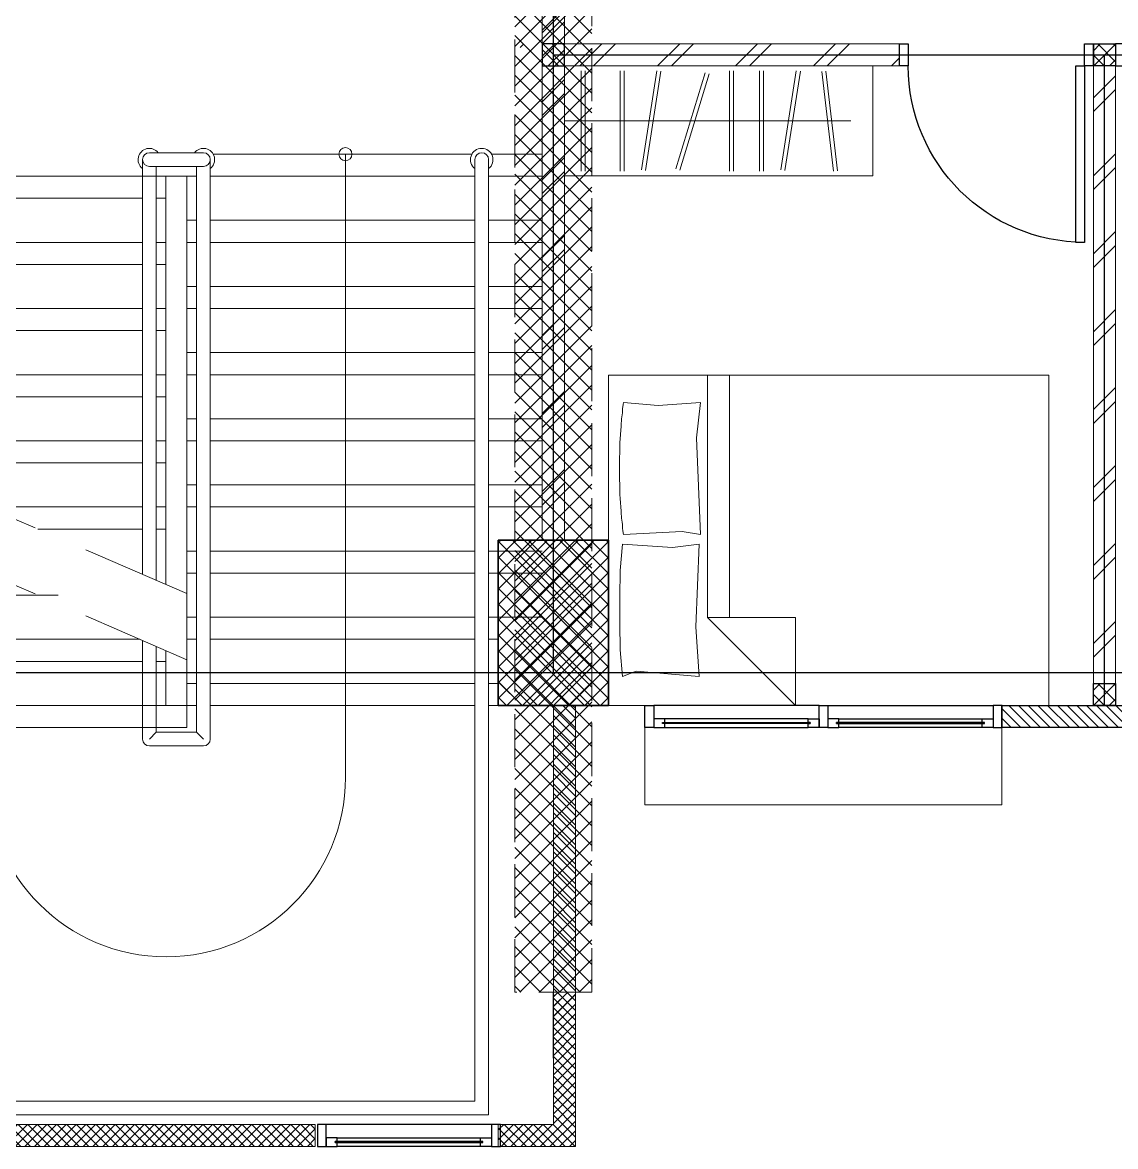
# Model space of a CAD drawing. Header units: millimetres. Extents: x -324 to 75, y -297 to 212.
# Drawn here: x -215 to -210.04, y 137.59 to 142.69 of the extents above; entities that cross this region are included whole.
import ezdxf

# ---------------------------------------------------------------- set-up
doc = ezdxf.new("R2010")
doc.units = ezdxf.units.MM
doc.linetypes.add('ACAD_ISO02W100', pattern=[15, 12, -3])
doc.linetypes.add('DASHDOT', pattern=[1, 0.5, -0.25, 0, -0.25])
for name, color, linetype, lineweight in [('ars', 11, 'Continuous', 0), ('ars @ 1', 11, 'Continuous', 0), ('KOL', 1, 'Continuous', 30), ('KOLOM', 4, 'Continuous', 9), ('lan', 7, 'Continuous', 15), ('NOT', 7, 'Continuous', 20), ('Stair', 7, 'Continuous', 15), ('tem', 5, 'Continuous', 20), ('u', 6, 'Continuous', 20)]:
    doc.layers.add(name, color=color, linetype=linetype, lineweight=lineweight)
doc.layers.add('as', color=1, linetype='Continuous', plot=False)
doc.layers.add('Kusen', color=30, linetype='Continuous')
pattern_1 = [(45, (69.6338, -0.72464), (-0.1767767, 0.1767767), []), (45, (69.6963, -0.72464), (-0.1767767, 0.1767767), [])]
pattern_2 = [(225, (-5.95, -51.3), (0.022097087, -0.022097087), [])]

# ---------------------------------------------------------------- blocks, each defined once
blk = doc.blocks.new("k3'")
at = {"layer": 'ars'}
h = blk.add_hatch(dxfattribs=at)
h.set_pattern_fill('_USER', color=256, scale=0.05, angle=45, double=1, pattern_type=0)
h.set_pattern_definition([(45, (0, -4.975), (-0.03535534, 0.03535534), []), (135, (0, -4.975), (-0.03535534, -0.03535534), [])])
h.paths.add_polyline_path([(-0.25, -0.375), (0.25, -0.375), (0.25, 0.375), (-0.25, 0.375)])
at = {"layer": 'KOL'}
blk.add_lwpolyline([(-0.25, -0.375), (0.25, -0.375), (0.25, 0.375), (-0.25, 0.375)], close=True, dxfattribs=at)
blk = doc.blocks.new('T. J1')
at = {"layer": 'Kusen'}
for p, q in [((-0.7188, 0.1), (-0.0688, 0.1)), ((-0.0688, 0.06), (-0.7188, 0.06)), ((0.7212, 0.1), (0.0712, 0.1)), ((0.0712, 0.06), (0.7212, 0.06)), ((-0.0188, 0), (-0.7688, 0)), ((0.0212, 0), (0.7712, 0))]:
    blk.add_line(p, q, dxfattribs=at)
for points in [[(-0.8088, 0), (-0.7688, 0), (-0.7688, 0.1), (-0.8088, 0.1)], [(-0.0188, 0), (0.0212, 0), (0.0212, 0.1), (-0.0188, 0.1)], [(0.8112, 0), (0.7712, 0), (0.7712, 0.1), (0.8112, 0.1)]]:
    blk.add_lwpolyline(points, close=True, dxfattribs=at)
for points in [[(-0.7188, 0.0775), (-0.7188, 0.06), (-0.7688, 0.06), (-0.7688, 0.1), (-0.7188, 0.1), (-0.7188, 0.0825), (-0.7288, 0.0825), (-0.7288, 0.0775), (-0.7188, 0.0775)], [(-0.0688, 0.0775), (-0.0688, 0.06), (-0.0188, 0.06), (-0.0188, 0.1), (-0.0688, 0.1), (-0.0688, 0.0825), (-0.0588, 0.0825), (-0.0588, 0.0775), (-0.0688, 0.0775)], [(0.0712, 0.0775), (0.0712, 0.06), (0.0212, 0.06), (0.0212, 0.1), (0.0712, 0.1), (0.0712, 0.0825), (0.0612, 0.0825), (0.0612, 0.0775), (0.0712, 0.0775)], [(0.7212, 0.0775), (0.7212, 0.06), (0.7712, 0.06), (0.7712, 0.1), (0.7212, 0.1), (0.7212, 0.0825), (0.7312, 0.0825), (0.7312, 0.0775), (0.7212, 0.0775)]]:
    blk.add_lwpolyline(points, dxfattribs=at)
at = {"layer": 'Kusen', "color": 141}
for points in [[(-0.7288, 0.0775), (-0.0588, 0.0775), (-0.0588, 0.0825), (-0.7288, 0.0825)], [(0.7312, 0.0775), (0.0612, 0.0775), (0.0612, 0.0825), (0.7312, 0.0825)]]:
    blk.add_lwpolyline(points, close=True, dxfattribs=at)
blk = doc.blocks.new('P.80')
at = {"layer": 'Kusen'}
for points in [[(-69.8094, -74.8368), (-69.7694, -74.8368), (-69.7694, -74.0368), (-69.8094, -74.0368)], [(-70.6094, -74.9368), (-70.5694, -74.9368), (-70.5694, -74.8368), (-70.6094, -74.8368)], [(-69.7694, -74.9368), (-69.7294, -74.9368), (-69.7294, -74.8368), (-69.7694, -74.8368)]]:
    blk.add_lwpolyline(points, close=True, dxfattribs=at)
blk.add_arc((-69.7694, -74.8368), 0.8, 90, 180, dxfattribs=at)
blk = doc.blocks.new('K 10.10')
at = {"layer": 'ars'}
h = blk.add_hatch(dxfattribs=at)
h.set_pattern_fill('_USER', color=256, scale=0.05, angle=45, double=1, pattern_type=0)
h.set_pattern_definition([(45, (0, 0), (-0.035355339, 0.035355339), []), (135, (0, 0), (-0.035355339, -0.035355339), [])])
h.paths.add_polyline_path([(1560.5383, 1380.4069), (1560.6383, 1380.4069), (1560.6383, 1380.5069), (1560.5383, 1380.5069)])
at = {"layer": 'KOL'}
blk.add_lwpolyline([(1560.5383, 1380.4069), (1560.6383, 1380.4069), (1560.6383, 1380.5069), (1560.5383, 1380.5069)], close=True, dxfattribs=at)
blk = doc.blocks.new('BED1')
at = {"color": 0, "linetype": 'Continuous'}
for points in [[(1.9976, 0), (1.9976, 1.4976), (0, 1.4976), (0, 0), (1.9976, 0)], [(1.5484, 1.0993), (1.1489, 1.0993), (1.1489, 1.4976), (1.5484, 1.0993)], [(1.9346, 1.3656), (1.9443, 1.2458), (1.9467, 1.1259), (1.9467, 1.0061), (1.9443, 0.8862), (1.9346, 0.7663), (1.707, 0.7809), (1.586, 0.7663), (1.6017, 1.1404), (1.586, 1.3656), (1.8717, 1.3426), (1.9346, 1.3656)], [(1.4492, 1.0993), (1.4492, 0)], [(1.5484, 1.0993), (1.5484, 0)], [(1.9298, 0.1235), (1.7724, 0.138), (1.5799, 0.1235), (1.5981, 0.2833), (1.5799, 0.7228), (1.6634, 0.7094), (1.9298, 0.7228)], [(1.9298, 0.1235), (1.931, 0.1332), (1.9322, 0.1429), (1.9334, 0.1513), (1.9346, 0.161), (1.9346, 0.1707), (1.9358, 0.1804), (1.937, 0.1889), (1.9383, 0.1985), (1.9383, 0.2082), (1.9395, 0.2179), (1.9407, 0.2264), (1.9407, 0.2361), (1.9419, 0.2458), (1.9419, 0.2542), (1.9431, 0.2639), (1.9431, 0.2736), (1.9443, 0.2833), (1.9443, 0.2918), (1.9455, 0.3015), (1.9455, 0.3111), (1.9455, 0.3208), (1.9467, 0.3293), (1.9467, 0.339), (1.9467, 0.3487), (1.9467, 0.3584), (1.9479, 0.3668), (1.9479, 0.3765), (1.9479, 0.3862), (1.9479, 0.3959), (1.9479, 0.4044), (1.9479, 0.414), (1.9479, 0.4237), (1.9479, 0.4334), (1.9479, 0.4419), (1.9479, 0.4516), (1.9479, 0.4613), (1.9479, 0.4709), (1.9479, 0.4794), (1.9467, 0.4891), (1.9467, 0.4988), (1.9467, 0.5085), (1.9467, 0.5169), (1.9455, 0.5266), (1.9455, 0.5363), (1.9455, 0.546), (1.9443, 0.5545), (1.9443, 0.5642), (1.9431, 0.5738), (1.9431, 0.5835), (1.9419, 0.592), (1.9419, 0.6017), (1.9407, 0.6114), (1.9407, 0.6199), (1.9395, 0.6295), (1.9383, 0.6392), (1.9383, 0.6489), (1.937, 0.6574), (1.9358, 0.6671), (1.9346, 0.6768), (1.9346, 0.6864), (1.9334, 0.6949), (1.9322, 0.7046), (1.931, 0.7143), (1.9298, 0.7228)]]:
    blk.add_lwpolyline(points, dxfattribs=at)
blk = doc.blocks.new('LEMARI1')
for points in [[(0.6998, 0.4988), (-0.6998, 0.4988)], [(-0.6998, 0), (0.6998, 0), (0.6998, 0.4988), (-0.6998, 0.4988), (-0.6998, 0)], [(-0.5387, 0.4758), (-0.4855, 0.023)], [(-0.4685, 0.0254), (-0.5206, 0.477)], [(-0.3002, 0.4746), (-0.3705, 0.0242)], [(-0.3523, 0.0218), (-0.2821, 0.4709)], [(-0.2034, 0.477), (-0.2034, 0.0218)], [(-0.1852, 0.0218), (-0.1852, 0.477)], [(-0.0678, 0.477), (-0.0678, 0.0218)], [(-0.0496, 0.0218), (-0.0496, 0.477)], [(0.1755, 0.4722), (0.0436, 0.0363)], [(0.0605, 0.0315), (0.1937, 0.4673)], [(0.3317, 0.4746), (0.2627, 0.0242)], [(0.2797, 0.0218), (0.3499, 0.4709)], [(0.4286, 0.477), (0.4286, 0.0218)], [(0.4467, 0.0218), (0.4467, 0.477)], [(0.6053, 0.477), (0.6053, 0.0218)], [(0.6235, 0.0218), (0.6235, 0.477)], [(0.6998, 0.2494), (-0.5993, 0.2494)]]:
    blk.add_lwpolyline(points)
blk = doc.blocks.new('T. J2')
at = {"layer": 'Kusen'}
for p, q in [((-0.3692, 0.1), (0.2808, 0.1)), ((0.2808, 0.06), (-0.3692, 0.06)), ((-0.4192, 0), (0.3308, 0))]:
    blk.add_line(p, q, dxfattribs=at)
for points in [[(-0.4592, 0), (-0.4192, 0), (-0.4192, 0.1), (-0.4592, 0.1)], [(0.3308, 0), (0.3708, 0), (0.3708, 0.1), (0.3308, 0.1)]]:
    blk.add_lwpolyline(points, close=True, dxfattribs=at)
for points in [[(-0.3692, 0.0775), (-0.3692, 0.06), (-0.4192, 0.06), (-0.4192, 0.1), (-0.3692, 0.1), (-0.3692, 0.0825), (-0.3792, 0.0825), (-0.3792, 0.0775), (-0.3692, 0.0775)], [(0.2808, 0.0775), (0.2808, 0.06), (0.3308, 0.06), (0.3308, 0.1), (0.2808, 0.1), (0.2808, 0.0825), (0.2908, 0.0825), (0.2908, 0.0775), (0.2808, 0.0775)]]:
    blk.add_lwpolyline(points, dxfattribs=at)
at = {"layer": 'Kusen', "color": 141}
blk.add_lwpolyline([(-0.3792, 0.0775), (0.2908, 0.0775), (0.2908, 0.0825), (-0.3792, 0.0825)], close=True, dxfattribs=at)
blk = doc.blocks.new('SP ME1')
at = {"layer": 'ars'}
h = blk.add_hatch(dxfattribs=at)
h.set_pattern_fill('ANSI31', color=256, scale=0.25, style=0)
h.set_pattern_definition(pattern_2)
h.paths.add_polyline_path([(-6.3, 7), (-6.2, 7), (-6.2, 7.6), (-5.95, 7.6), (-5.95, 7.7), (-6.3, 7.7)])
h = blk.add_hatch(dxfattribs=at)
h.set_pattern_fill('ANSI31', color=256, scale=0.25, style=0)
h.set_pattern_definition(pattern_2)
edge = h.paths.add_edge_path()
edge.add_line((-6.2999, 7), (-6.3, 7.7))
edge.add_line((-6.3, 7.7), (-5.95, 7.7))
edge.add_line((-5.95, 7.7), (-5.95, 7.6))
edge.add_line((-5.95, 7.6), (-6.2, 7.6))
edge.add_line((-6.2, 7.6), (-6.1999, 7))
edge.add_line((-6.1999, 7), (-6.2999, 7))
h = blk.add_hatch(dxfattribs=at)
h.set_pattern_fill('ANSI31', color=256, scale=0.25, style=0)
h.set_pattern_definition([(225, (0.099998, -51.3), (0.022097087, -0.022097087), [])])
h.paths.add_polyline_path([(0, 7), (0.1, 7), (0.1, 7.7), (-5.12, 7.7), (-5.12, 7.6), (0, 7.6)])
h = blk.add_hatch(dxfattribs=at)
h.set_pattern_fill('ANSI37', color=256, scale=0.02, style=0)
h.paths.add_polyline_path([(-6.025, 0), (-6.375, 0), (-6.375, 7), (-6.0247, 7)])
at = {"layer": 'ars @ 1'}
h = blk.add_hatch(dxfattribs=at)
h.set_pattern_fill('TEMBOK', color=256, scale=0.25)
h.set_pattern_definition([(45, (24.5328, -51.42464), (-0.1767767, 0.1767767), []), (45, (24.5953, -51.42464), (-0.1767767, 0.1767767), [])])
h.paths.add_polyline_path([(-6.25, 2.8), (-6.15, 2.8), (-6.15, 4.95), (-6.25, 4.95)])
h = blk.add_hatch(dxfattribs=at)
h.set_pattern_fill('TEMBOK', color=256, scale=0.25)
h.set_pattern_definition([(45, (24.5328, -49.32464), (-0.1767767, 0.1767767), []), (45, (24.5953, -49.32464), (-0.1767767, 0.1767767), [])])
h.paths.add_polyline_path([(-6.25, 1.6), (-6.15, 1.6), (-6.15, 2.7), (-6.25, 2.7)])
at = {"layer": 'ars'}
for p, q in [((-5.9062, 7.5562), (-5.9062, 3.225)), ((-3.0738, 7.5562), (-5.9062, 7.5562)), ((-5.8437, 7.4937), (-5.8437, 3.225)), ((-3.1363, 7.4937), (-5.8437, 7.4937)), ((-4.3675, 5.8837), (-4.6125, 5.8837)), ((-4.6437, 5.8525), (-4.6437, 3.225)), ((-4.3988, 5.8212), (-4.5812, 5.8212)), ((-4.5812, 5.8212), (-4.5812, 3.2562)), ((-4.3988, 5.8212), (-4.3988, 5.4324)), ((-4.3363, 5.8525), (-4.3363, 5.4053)), ((-4.3066, 5.8), (-4.5375, 5.8)), ((-4.5375, 5.7), (-4.5375, 5.8)), ((-3.1363, 5.8), (-4.3363, 5.8)), ((-5.9062, 5.6), (-5.95, 5.6)), ((-4.6437, 5.6), (-5.8437, 5.6)), ((-4.5375, 5.6), (-4.5812, 5.6)), ((-4.3988, 5.5), (-4.4425, 5.5)), ((-3.1363, 5.5), (-4.3363, 5.5)), ((-5.9062, 5.3), (-6.15, 5.3)), ((-4.6437, 5.3), (-5.8437, 5.3)), ((-4.5375, 5.3), (-4.5812, 5.3)), ((-3.1363, 5.2), (-3.9541, 5.2)), ((-4.3988, 5.1324), (-4.3988, 3.2562)), ((-4.3363, 5.1053), (-4.3363, 3.225)), ((-5.9062, 5), (-6.15, 5)), ((-4.6437, 5), (-5.8437, 5)), ((-4.5375, 5), (-4.5812, 5)), ((-4.3988, 4.9), (-4.4425, 4.9)), ((-3.8619, 4.9), (-4.3363, 4.9)), ((-5.9062, 4.7), (-6.15, 4.7)), ((-4.6437, 4.7), (-5.8437, 4.7)), ((-4.5375, 4.7), (-4.5812, 4.7)), ((-4.3988, 4.6), (-4.4425, 4.6)), ((-3.1688, 4.6), (-4.3363, 4.6)), ((-5.9062, 4.4), (-6.15, 4.4)), ((-4.6437, 4.4), (-5.8437, 4.4)), ((-4.5375, 4.4), (-4.5812, 4.4)), ((-4.3988, 4.3), (-4.4425, 4.3)), ((-3.1363, 4.3), (-4.3363, 4.3)), ((-5.9062, 4.1), (-6.15, 4.1)), ((-4.6437, 4.1), (-5.8437, 4.1)), ((-4.5375, 4.1), (-4.5812, 4.1)), ((-4.3988, 4), (-4.4425, 4)), ((-3.1363, 4), (-4.3363, 4)), ((-5.9062, 3.8), (-6.15, 3.8)), ((-4.6437, 3.8), (-5.8437, 3.8)), ((-4.5375, 3.8), (-4.5812, 3.8)), ((-4.3988, 3.7), (-4.4425, 3.7)), ((-3.1363, 3.7), (-4.3363, 3.7)), ((-5.9062, 3.5), (-6.15, 3.5)), ((-4.6437, 3.5), (-5.8437, 3.5)), ((-4.5375, 3.5), (-4.5812, 3.5)), ((-4.3988, 3.4), (-4.4425, 3.4)), ((-3.1363, 3.4), (-4.3363, 3.4)), ((-4.3675, 3.2562), (-4.6125, 3.2562)), ((-5.9197, 3.2), (-6.15, 3.2)), ((-4.6572, 3.2), (-5.8303, 3.2)), ((-4.3675, 3.1937), (-4.6125, 3.1937))]:
    blk.add_line(p, q, dxfattribs=at)
for points in [[(-4.5812, 5.8212), (-4.6125, 5.8525)], [(-4.3988, 5.8212), (-4.3675, 5.8525)]]:
    blk.add_lwpolyline(points, dxfattribs=at)
for centre, radius, start, end in [((-4.6125, 5.8525), 0.0312, 90, 180), ((-4.3675, 5.8525), 0.0312, 0, 90), ((-5.875, 3.225), 0.0512, 127.5719, 52.4281), ((-4.6125, 3.225), 0.0512, 127.5719, 322.4281), ((-4.3675, 3.225), 0.0512, 217.5719, 52.4281), ((-5.875, 3.225), 0.0312, 180, 0), ((-4.6125, 3.225), 0.0312, 90, 270), ((-4.3675, 3.225), 0.0312, 270, 90)]:
    blk.add_arc(centre, radius, start, end, dxfattribs=at)
at = {"layer": 'KOLOM', "linetype": 'ACAD_ISO02W100', "ltscale": 0.02}
blk.add_lwpolyline([(-6.025, 0), (-6.375, 0), (-6.3749, 7), (-6.0249, 7)], close=True, dxfattribs=at)
at = {"layer": 'lan'}
for p, q in [((-5.257, 6.0266), (-5.257, 3.2)), ((-5.9062, 5.7), (-5.95, 5.7)), ((-4.6437, 5.7), (-5.8437, 5.7)), ((-4.3066, 5.7), (-4.5812, 5.7)), ((-4.5375, 5.7), (-4.5812, 5.7)), ((-4.5375, 5.7), (-4.5375, 3.3)), ((-4.3988, 5.7), (-4.4425, 5.7)), ((-4.4425, 5.7), (-4.4425, 5.4513)), ((-3.1363, 5.7), (-4.3363, 5.7)), ((-5.9062, 5.4), (-5.95, 5.4)), ((-4.6437, 5.4), (-5.8437, 5.4)), ((-4.5375, 5.4), (-4.5812, 5.4)), ((-3.1363, 5.4), (-4.3239, 5.4)), ((-4.4425, 5.1513), (-4.4425, 3.3)), ((-5.9062, 5.1), (-6.15, 5.1)), ((-4.6437, 5.1), (-5.8437, 5.1)), ((-4.5375, 5.1), (-4.5812, 5.1)), ((-5.9062, 4.8), (-6.15, 4.8)), ((-4.6437, 4.8), (-5.8437, 4.8)), ((-4.5375, 4.8), (-4.5812, 4.8)), ((-4.3988, 4.8), (-4.4425, 4.8)), ((-3.723, 4.8), (-4.3363, 4.8)), ((-5.9062, 4.5), (-6.15, 4.5)), ((-4.6437, 4.5), (-5.8437, 4.5)), ((-4.5375, 4.5), (-4.5812, 4.5)), ((-4.3988, 4.5), (-4.4425, 4.5)), ((-3.1363, 4.5), (-4.3363, 4.5)), ((-5.9062, 4.2), (-6.15, 4.2)), ((-4.6437, 4.2), (-5.8437, 4.2)), ((-4.5375, 4.2), (-4.5812, 4.2)), ((-4.3988, 4.2), (-4.4425, 4.2)), ((-3.1363, 4.2), (-4.3363, 4.2)), ((-5.9062, 3.9), (-6.15, 3.9)), ((-4.6437, 3.9), (-5.8437, 3.9)), ((-4.5375, 3.9), (-4.5812, 3.9)), ((-4.3988, 3.9), (-4.4425, 3.9)), ((-3.1363, 3.9), (-4.3363, 3.9)), ((-5.9062, 3.6), (-6.15, 3.6)), ((-4.6437, 3.6), (-5.8437, 3.6)), ((-4.5375, 3.6), (-4.5812, 3.6)), ((-4.3988, 3.6), (-4.4425, 3.6)), ((-3.1363, 3.6), (-4.3363, 3.6)), ((-5.9062, 3.3), (-6.15, 3.3)), ((-4.6437, 3.3), (-5.8437, 3.3)), ((-4.5375, 3.3), (-4.5812, 3.3)), ((-4.3239, 3.3), (-4.5639, 3.3)), ((-4.3988, 3.3), (-4.4425, 3.3)), ((-3.1363, 3.3), (-4.3363, 3.3))]:
    blk.add_line(p, q, dxfattribs=at)
at = {"layer": 'lan', "linetype": 'DASHDOT'}
for p, q in [((-4.5375, 5.4925), (-2.9378, 4.8)), ((-4.5375, 5.1925), (-2.9378, 4.5))]:
    blk.add_line(p, q, dxfattribs=at)
at = {"layer": 'lan'}
blk.add_arc((-4.4439, 6.0266), 0.813, 0, 180, dxfattribs=at)
blk.add_arc((-4.4439, 6.0266), 0.813, 0, 180, dxfattribs=at)
at = {"layer": 'Stair'}
blk.add_circle((-5.257, 3.2), 0.0296, dxfattribs=at)
at = {"layer": 'tem'}
blk.add_lwpolyline([(-6.2999, 7), (-6.3, 7.7), (-5.95, 7.7), (-5.95, 7.6), (-6.2, 7.6), (-6.1999, 7), (-6.2999, 7)], dxfattribs=at)
blk.add_lwpolyline([(-6.2999, 7), (-6.3, 7.7), (-5.95, 7.7), (-5.95, 7.6), (-6.2, 7.6), (-6.1999, 7), (-6.2999, 7)], dxfattribs=at)
for points in [[(-5.12, 7.7), (-5.12, 7.6), (0, 7.6), (0, 7), (0.1, 7), (0.1, 7.7)], [(-6.25, 2.8), (-6.15, 2.8), (-6.15, 4.95), (-6.25, 4.95)], [(-6.25, 1.6), (-6.15, 1.6), (-6.15, 2.7), (-6.25, 2.7)]]:
    blk.add_lwpolyline(points, close=True, dxfattribs=at)
at = {"layer": 'KOL', "xscale": -1, "rotation": 180}
blk.add_blockref("k3'", (-6.2, 5.325), dxfattribs=at)
blk.add_blockref("k3'", (-6.2, 5.325), dxfattribs=at)
at = {"layer": 'KOLOM', "extrusion": (0, 0, -1), "xscale": -1, "zscale": -1, "rotation": 180}
blk.add_blockref('K 10.10', (-1554.3883, 1383.2069), dxfattribs=at)
at = {"layer": 'Kusen'}
blk.add_blockref('T. J2', (-5.5008, 7.6), dxfattribs=at)
blk.add_blockref('T. J2', (-5.5008, 7.6), dxfattribs=at)
blk = doc.blocks.new('A-4')
at = {"layer": 'ars'}
h = blk.add_hatch(dxfattribs=at)
h.set_pattern_fill('TEMBOK', color=256, scale=0.25)
h.set_pattern_definition(pattern_1)
h.paths.add_polyline_path([(30.85, 3.1), (32.57, 3.1), (32.57, 3), (30.85, 3)])
h = blk.add_hatch(dxfattribs=at)
h.set_pattern_fill('TEMBOK', color=256, scale=0.25)
h.set_pattern_definition(pattern_1)
h.paths.add_polyline_path([(33.55, 3), (33.45, 3), (33.45, 0.2), (33.55, 0.2)])
h = blk.add_hatch(dxfattribs=at)
h.set_pattern_fill('ANSI31', color=256, scale=0.25, style=0)
h.set_pattern_definition([(315, (24.700002, -0.6), (-0.02209709, -0.02209709), [])])
h.paths.add_polyline_path([(29.92, -1.9), (29.92, -1.8), (24.8, -1.8), (24.8, 0.1), (24.7, 0.1), (24.7, -1.9)])
h = blk.add_hatch(dxfattribs=at)
h.set_pattern_fill('ANSI31', color=256, scale=0.25, style=0)
h.set_pattern_definition([(315, (30.75, -0.6), (-0.0220971, -0.0220971), [])])
edge = h.paths.add_edge_path()
edge.add_line((31.1, 0.1), (31.1, -1.9))
edge.add_line((31.1, -1.9), (30.75, -1.9))
edge.add_line((30.75, -1.9), (30.75, -1.8))
edge.add_line((30.75, -1.8), (31, -1.8))
edge.add_line((31, -1.8), (31, 0.1))
edge.add_line((31, 0.1), (31.1, 0.1))
h = blk.add_hatch(dxfattribs=at)
h.set_pattern_fill('ANSI31', color=256, scale=0.25, angle=180, style=0)
h.set_pattern_definition([(135, (-454.577724, -326.599584), (0.0220970869, 0.0220970869), [])])
h.paths.add_polyline_path([(33.035, 0.1), (33.96, 0.1), (33.96, 0), (33.035, 0)])
at = {"layer": 'ars @ 1'}
h = blk.add_hatch(dxfattribs=at)
h.set_pattern_fill('TEMBOK', color=256, scale=0.25)
h.set_pattern_definition([(45, (69.6338, 1.37536), (-0.1767767, 0.1767767), []), (45, (69.6963, 1.37536), (-0.1767767, 0.1767767), [])])
h.paths.add_polyline_path([(31.05, 4.2), (30.95, 4.2), (30.95, 3.1), (31.05, 3.1)])
at = {"layer": 'as'}
for p, q in [((31, 0.25), (31, 13.35)), ((31, 3.05), (37.2, 3.05)), ((33.5, 0.1), (33.5, 3.05)), ((-37.2, 0.25), (37.2, 0.25))]:
    blk.add_line(p, q, dxfattribs=at)
at = {"layer": 'KOL'}
blk.add_lwpolyline([(33.035, 0.1), (33.96, 0.1), (33.96, 0), (33.035, 0)], close=True, dxfattribs=at)
at = {"layer": 'lan'}
for p, q in [((31.415, 0), (31.415, -0.35)), ((33.035, 0), (33.035, -0.35)), ((33.035, -0.35), (31.415, -0.35))]:
    blk.add_line(p, q, dxfattribs=at)
at = {"layer": 'tem'}
for points in [[(31.05, 4.2), (30.95, 4.2), (30.95, 3.1), (31.05, 3.1)], [(32.57, 3), (31.05, 3), (31.05, 3.1), (32.57, 3.1)], [(33.45, 3), (33.55, 3), (33.55, 0.2), (33.45, 0.2)], [(29.92, -1.9), (29.92, -1.8), (24.8, -1.8), (24.8, 0.1), (24.7, 0.1), (24.7, -1.9)]]:
    blk.add_lwpolyline(points, close=True, dxfattribs=at)
blk.add_lwpolyline([(31.1, 0.1), (31.1, -1.9), (30.75, -1.9), (30.75, -1.8), (31, -1.8), (31, 0.1), (31.1, 0.1)], dxfattribs=at)
at = {"layer": 'ars', "rotation": 180}
for name, p in [('LEMARI1', (31.7498, 3)), ('BED1', (33.2476, 1.5976))]:
    blk.add_blockref(name, p, dxfattribs=at)
at = {"layer": 'KOL'}
blk.add_blockref("k3'", (31, 0.475), dxfattribs=at)
at = {"layer": 'KOLOM', "extrusion": (0, 0, -1), "zscale": -1}
for p in [(-1594.0883, -1377.4069), (-1594.0883, -1380.3069)]:
    blk.add_blockref('K 10.10', p, dxfattribs=at)
at = {"layer": 'Kusen', "xscale": -1, "rotation": 180}
for name, p in [('P.80', (103.1794, -71.8368)), ('T. J1', (32.2239, 0.1))]:
    blk.add_blockref(name, p, dxfattribs=at)
at = {"layer": 'Kusen', "rotation": 180}
blk.add_blockref('P.80', (-36.1794, -71.8368), dxfattribs=at)
at = {"layer": 'u', "rotation": 180}
blk.add_blockref('SP ME1', (24.8, 5.8), dxfattribs=at)

msp = doc.modelspace()

# ---------------------------------------------------------------- linework, layer by layer
at = {"layer": 'NOT', "linetype": 'DASHDOT', "ltscale": 3}
msp.add_line((-202.3077, 139.7439), (-214.6349, 139.7439), dxfattribs=at)

# ---------------------------------------------------------------- block references
msp.add_blockref('A-4', (-243.5919, 139.4939))

doc.saveas('drawing.dxf')
